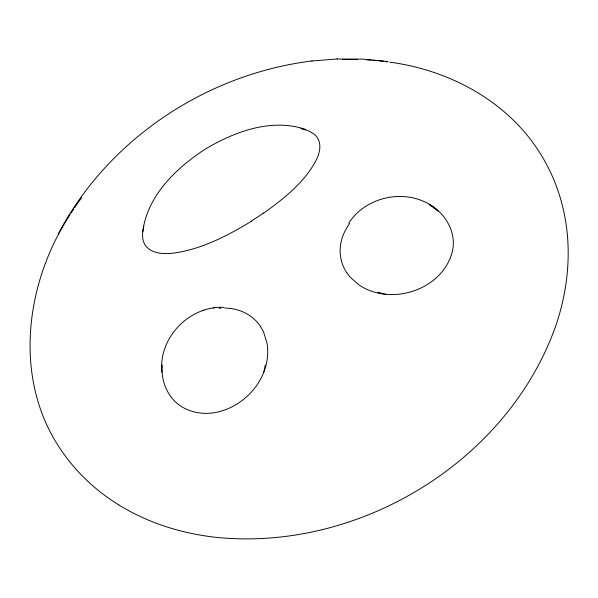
<?xml version="1.0" encoding="UTF-8"?>
<svg xmlns="http://www.w3.org/2000/svg" width="598" height="598" viewBox="0 0 598 598"><rect width="100%" height="100%" fill="white"/><g stroke="black" fill="none" stroke-linecap="round" stroke-linejoin="round"><path stroke-width="0.9" d="M162.32 365.086C160.436 382.167 168.928 400.436 184.558 408.299C214.996 423.616 252.61 402.013 263.853 371.956A56.84 48.543 -46.5 0 0 266.11 364.787L266.23 364.287A55.98 47.81 -46.5 0 0 266.962 342.901L263.725 332.481A55.083 47.04 -46.5 0 0 260.564 326.74M142.705 231.703C147.422 195.748 175.872 168.404 204.808 149.395C234.409 131.65 271.343 117.858 305.63 129.422M143.797 226.56L142.63 233.048L142.623 237.114A32.92 23.486 -37.5 0 0 142.952 239.439L143.453 241.353A29.466 21.005 -37.6 0 0 147.003 247.348C153.664 253.858 163.822 253.993 172.493 253.253C201.092 249.59 227.3 235.889 251.646 221.148M58.26 234.102C107.647 139.439 206.325 74.107 311.767 60.989L312.141 60.951M70.183 214.45C25.198 282.839 12.782 378.728 60.42 449.023A272.262 221.096 -29.2 0 0 113.784 501.707L118.725 504.869M347.595 226.53L348.253 225.528M71.192 212.925L73.733 209.106M74.743 207.581L77.792 202.999M348.597 225.027L348.94 224.534M349.292 224.041L349.651 223.555M78.338 202.251L81.62 197.774M348.716 223.181C367.314 194.163 411.738 187.122 437.609 210.346M263.77 213.135C284.327 198.185 305.615 181.687 317.075 158.38C319.556 152.625 321.148 145.703 318.457 139.7A29.466 20.81 -22.5 0 0 314.197 134.169L308.232 130.678L300.861 128.645M224.101 307.387C189.596 305.481 158.291 337.698 161.886 372.203M213.165 308.03L213.807 307.888M203.171 310.392L203.873 310.235M337.145 58.993L362.732 59.12L387.526 61.474M311.767 60.989L337.489 58.955M342.893 59.501L357.462 59.494M366.507 59.83L370.999 60.129M379.745 293.439C407.836 298.97 441.01 284.222 450.907 256.176C458.614 236.188 447.095 214.062 429.11 204.367L438.7 211.528M372.786 60.286L377.256 60.675M379.042 60.824L383.512 61.302M215.975 537.34L216.282 537.37C359.518 551.902 509.242 460.856 556.469 323.765L557.209 321.485A276.119 224.228 -29.2 0 0 566.082 223.988L565.117 218.315A272.262 221.096 -29.2 0 0 537.602 149.403C504.787 99.739 447.902 69.846 389.747 62.155M215.37 537.266L213.837 537.086A276.119 224.228 -29.2 0 1 118.703 504.891M385.291 61.549L387.967 61.915M379.229 293.334L379.259 293.341A55.98 47.152 -11.3 0 1 359.136 285.022L350.809 277.801A55.083 46.397 -11.3 0 1 346.773 272.606M433.423 207.513L434.559 208.291M263.598 212.948A185.373 111.691 -30.5 0 1 251.579 220.894M265.213 365.124A53.984 46.106 -46.5 0 1 263.853 371.956M346.653 272.666A56.055 47.212 -11.3 0 1 347.662 226.56M385.703 294.313A54.358 45.784 -11.3 0 1 377.884 292.108M224.93 308.09A56.063 47.877 -46.5 0 1 260.676 326.65M219.339 308.336A56.063 47.877 -46.5 0 1 220.939 308.202"/></g></svg>
